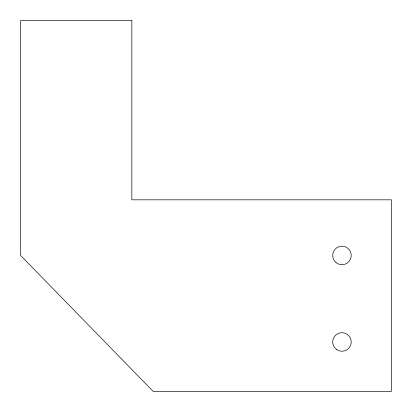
<?xml version="1.0" encoding="UTF-8"?>
<svg xmlns="http://www.w3.org/2000/svg" width="412" height="412" viewBox="0 0 412 412"><rect width="100%" height="100%" fill="white"/><g stroke="black" fill="none" stroke-linecap="round" stroke-linejoin="round"><path stroke-width="0.62" d="M131.84 20.6L20.6 20.6L20.6 255.44L153.161 391.4L391.4 391.4L391.4 199.82L131.84 199.82L131.84 20.6M336.625 349.541A9.27 9.27 0 0 0 351.194 342.789A9.27 9.27 0 0 0 338.061 333.55A9.27 9.27 0 0 0 336.625 349.541M335.991 262.537A9.27 9.27 0 0 0 351.086 257.062A9.27 9.27 0 0 0 338.798 246.726A9.27 9.27 0 0 0 335.991 262.537"/></g></svg>
